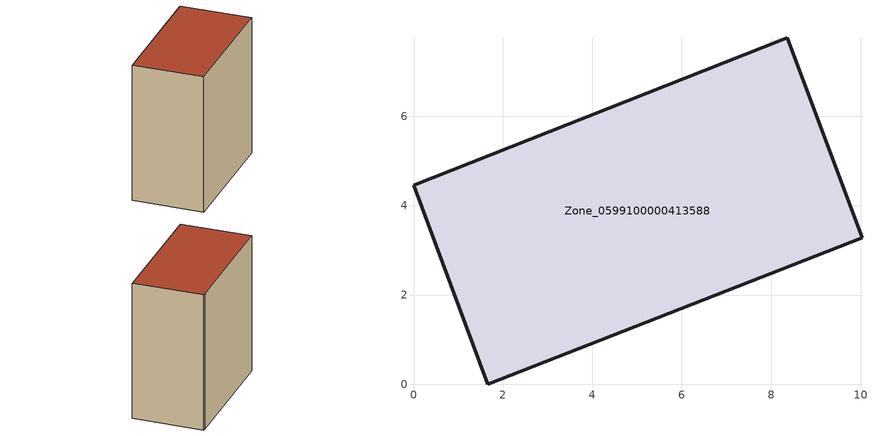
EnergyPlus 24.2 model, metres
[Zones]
Zone_0599100000413588
 floor ground (C_G): 8.36,7.76 10.03,3.28 1.66,0 0,4.45 8.25,7.71 z3.28
 wall outside (C_F): 1.66,0 10.03,3.28 8.36,7.76 8.25,7.71 0,4.45 1.66,0 z3.28:12.62
 roof outside (C_R): 10.03,3.28 8.36,7.76 8.25,7.71 0,4.45 1.66,0 z12.62
[BUILDING]
Pand.0599100000413588: North Axis=0; Terrain=City; Loads Convergence Tolerance Value=0.04; Temperature Convergence Tolerance Value=0.4; Solar Distribution=FullExterior; Maximum Number of Warmup Days=25; Minimum Number of Warmup Days=1
[Site:Location]
Rotterdam.The.Hague.AP_ZH_NLD Design_Conditions: Latitude=51.96; Longitude=4.45; Time Zone=1; Elevation=-4.5
[SITE:GROUNDTEMPERATURE:BUILDINGSURFACE]
18, 18, 18, 18, 18, 18, 18, 18, 18, 18, 18, 18
[MATERIAL] Thermal Absorptance=0.9; Solar Absorptance=0.7; Visible Absorptance=0.7
Name | Roughness | Thickness | Conductivity | Density | Specific Heat
G.TI.1992-2005 | MediumSmooth | 0.15 | 0.06 | 540 | 1210
F.TI.1992-2005 | Rough | 0.3 | 0.12 | 1920 | 840
R.TI.1992-2005 | MediumRough | 0.2 | 0.08 | 1500 | 1000
[CONSTRUCTION]
C_G: G.TI.1992-2005
C_F: F.TI.1992-2005
C_R: R.TI.1992-2005
[ZONE]
Zone_0599100000413588: Type=1; Multiplier=1; Ceiling Height=Autocalculate; Volume=Autocalculate; Floor Area=autocalculate; Part of Total Floor Area=Yes
[ZONEINFILTRATION:DESIGNFLOWRATE]
Infil_Zone_0599100000413588: Zone or ZoneList or Space or SpaceList=Zone_0599100000413588; Schedule=AlwaysOn; Design Flow Rate Calculation Method=Flow/Area; Flow Rate per Floor Area=0.0015; Constant Term Coefficient=1; Temperature Term Coefficient=0; Velocity Term Coefficient=0; Velocity Squared Term Coefficient=0
[HVACTEMPLATE:ZONE:IDEALLOADSAIRSYSTEM]
Zone_0599100000413588: Maximum Heating Supply Air Temperature=50; Minimum Cooling Supply Air Temperature=13; Maximum Heating Supply Air Humidity Ratio=0.0156; Minimum Cooling Supply Air Humidity Ratio=0.0077; Heating Limit=NoLimit; Cooling Limit=NoLimit; Dehumidification Control Type=ConstantSensibleHeatRatio; Cooling Sensible Heat Ratio=0.7; Dehumidification Setpoint=60; Humidification Control Type=None; Humidification Setpoint=30; Outdoor Air Method=None; Outdoor Air Flow Rate per Person=0.00944; Outdoor Air Flow Rate per Zone Floor Area=0; Outdoor Air Flow Rate per Zone=0; Demand Controlled Ventilation Type=None; Outdoor Air Economizer Type=NoEconomizer; Heat Recovery Type=None; Sensible Heat Recovery Effectiveness=0.7; Latent Heat Recovery Effectiveness=0.65
[ZONECONTROL:THERMOSTAT]
ThermostatControl_Zone_0599100000413588: Zone or ZoneList=Zone_0599100000413588; Control Type Schedule=DualSetpointControlType; Control 1=Thermostat_Zone_0599100000413588; Temperature Difference Between Cutout And Setpoint=0
[THERMOSTATSETPOINT:DUALSETPOINT]
Thermostat_Zone_0599100000413588: Heating Setpoint Temperature Schedule=HeatingSetpoint_Zone_0599100000413588; Cooling Setpoint Temperature Schedule=CoolingSetpoint_Zone_0599100000413588
[SCHEDULE:COMPACT]
HeatingSetpoint_Zone_0599100000413588: Through: 12/31, For: AllDays, Until: 24:00, 21
CoolingSetpoint_Zone_0599100000413588: Through: 12/31, For: AllDays, Until: 24:00, 24
DualSetpointControlType: Through: 12/31, For: AllDays, Until: 24:00, 4
AlwaysOn: Through: 12/31, For: AllDays, Until: 24:00, 1
